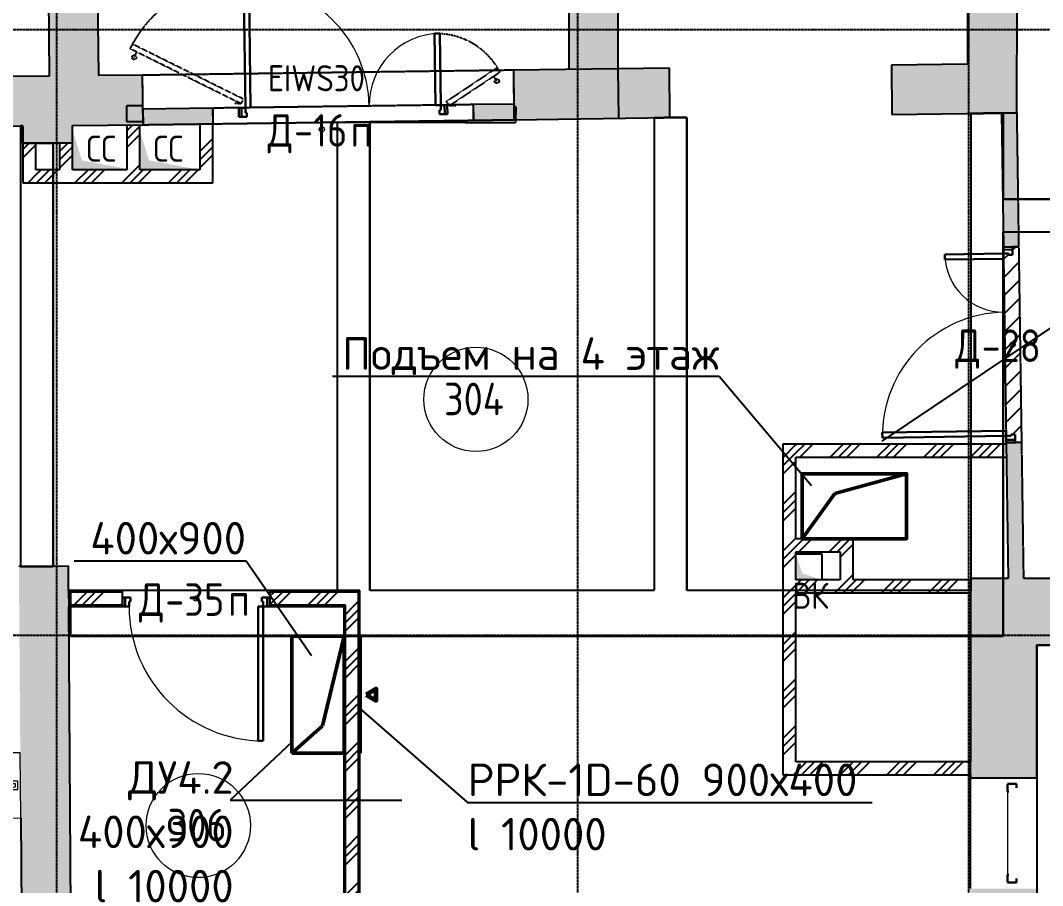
# Model space of a CAD drawing. Header units: millimetres. Extents: x -33838 to 476301, y -41806 to 120107.
# Drawn here: x 258108 to 265954, y 6836 to 13476 of the extents above; entities that cross this region are included whole.
import ezdxf
from ezdxf import colors
from ezdxf.entities.mleader import LeaderData, LeaderLine
from ezdxf.math import Vec2, Vec3

# ---------------------------------------------------------------- set-up
doc = ezdxf.new("R2010")
doc.units = ezdxf.units.MM
for name, pattern in [('ADSK_Линия сетки', [25, 20, -2.5, 0, -2.5]), ('ADSK_Сверху', [4.5, 3, -1.5]), ('ADSK_Снесено', [4.5, 3, -1.5]), ('ADSK_Штриховая_ш2 п1', [3, 2, -1])]:
    doc.linetypes.add(name, pattern=pattern)
for name, color, linetype, lineweight, true_color in [('_ Окна', 5, 'Continuous', 30, 0x0000ff), ('Линии', 7, 'Continuous', 9, 0x00a600), ('Стены внутренние', 5, 'Continuous', 18, 0x0000ff), ('Стены наружные', 1, 'ADSK_Снесено', 18, 0xff0000), ('Стены штриховка', 5, 'Continuous', 18, 0x0000ff)]:
    doc.layers.add(name, color=color, linetype=linetype, lineweight=lineweight, true_color=true_color)
for name, color, linetype, lineweight in [('Аннотация', 7, 'Continuous', 9), ('Вытяжка', 5, 'Continuous', 60), ('Двери', 251, 'Continuous', 18), ('ДУ', 5, 'Continuous', 50), ('Каркас', 7, 'Continuous', 18), ('Марки дверей', 7, 'Continuous', 20), ('Марки помещений', 7, 'Continuous', 20), ('Окна', 251, 'Continuous', 18), ('ПОДПОР', 1, 'Continuous', 50), ('Сантехника', 251, 'Continuous', 18), ('Узлы', 7, 'Continuous', 18)]:
    doc.layers.add(name, color=color, linetype=linetype, lineweight=lineweight)
doc.styles.add('GOST Common_1', font='GOST Common_0.ttf', dxfattribs={"width": 0.9, "height": 200})
doc.styles.add('GOST Common_2', font='GOST Common_0.ttf', dxfattribs={"width": 0.9, "height": 250})
doc.styles.add('ISOCPEUR', font='isocpeur.ttf', dxfattribs={"height": 250})
pattern_1 = [(45, (215977.25, 150), (-179.6051, 179.6051), []), (45, (216040.75, 150), (0, 359.2102), []), (45, (215913.75, 150), (0, 359.2102), [])]

# ---------------------------------------------------------------- blocks, each defined once
blk = doc.blocks.new('Витраж-тент со смещением вовне - 60мм 30 сдвиг-1466964-03 План 3-го этажа')
at = {"layer": '_ Окна', "color": 161, "linetype": 'ADSK_Сверху', "true_color": 0xaaaaff}
for p, q in [((-379, 25), (-379, -45)), ((-379, 25), (-349, 25)), ((-379, -45), (-379, 25)), ((379, 25), (349, 25)), ((379, -45), (379, 25)), ((379, -45), (379, 25)), ((-319, -45), (-379, -45)), ((-319, -35), (-319, -45)), ((319, -35), (319, -45)), ((319, -45), (379, -45))]:
    blk.add_line(p, q, dxfattribs=at)
at = {"layer": 'Окна', "color": 161, "linetype": 'ADSK_Сверху', "true_color": 0xaaaaff}
blk.add_line((-319, -45), (319, -45), dxfattribs=at)
blk = doc.blocks.new('AC_Дверь_Однопольная - Д-35п 1130х2200h-1983249-03 План 3-го этажа')
at = {"layer": 'Двери', "lineweight": 30}
for p, q in [((-515, 1092), (-475, 1092)), ((-515, 62), (-515, 1092)), ((-475, 1092), (-475, 62)), ((-565, 62), (-545, 62)), ((-565, -8), (-565, 62)), ((-545, 62), (-515, 62)), ((-545, -8), (-545, 62)), ((-545, 62), (-545, -8)), ((-475, 62), (-515, 62)), ((-515, 62), (-515, 22)), ((-515, 22), (-505, 22)), ((-505, 22), (-505, -8)), ((505, 22), (515, 22)), ((505, -8), (505, 22)), ((515, 62), (545, 62)), ((515, 22), (515, 62)), ((545, 62), (545, -8)), ((545, 62), (565, 62)), ((545, -8), (545, 62)), ((565, 62), (565, -8)), ((-545, -8), (-565, -8)), ((-505, -8), (-545, -8)), ((545, -8), (505, -8)), ((565, -8), (545, -8))]:
    blk.add_line(p, q, dxfattribs=at)
at = {"layer": 'Двери'}
blk.add_arc((-515, 62), 1030, 0, 90, dxfattribs=at)
blk = doc.blocks.new('AC_Дверь_Двупольная - Д-28п 1500х2200h-V211-03 План 3-го этажа')
at = {"layer": 'Двери', "lineweight": 30}
for p, q in [((-700, 1010), (-660, 1010)), ((-700, 60), (-700, 1010)), ((-660, 1010), (-660, 60)), ((700, 510), (660, 510)), ((660, 510), (660, 60)), ((700, 60), (700, 510)), ((-750, 60), (-730, 60)), ((-750, -10), (-750, 60)), ((-730, 60), (-700, 60)), ((-730, -10), (-730, 60)), ((-730, 60), (-730, -10)), ((-660, 60), (-700, 60)), ((-700, 60), (-700, 20)), ((-700, 20), (-690, 20)), ((-690, 20), (-690, -10)), ((660, 60), (700, 60)), ((700, 20), (690, 20)), ((690, 20), (690, -10)), ((730, 60), (700, 60)), ((700, 60), (700, 20)), ((730, -10), (730, 60)), ((750, 60), (730, 60)), ((730, 60), (730, -10)), ((750, -10), (750, 60)), ((-730, -10), (-750, -10)), ((-690, -10), (-730, -10)), ((690, -10), (730, -10)), ((730, -10), (750, -10))]:
    blk.add_line(p, q, dxfattribs=at)
at = {"layer": 'Двери'}
for centre, radius, start, end in [((-700, 60), 950, 360, 90), ((700, 60), 450, 90, 180)]:
    blk.add_arc(centre, radius, start, end, dxfattribs=at)
blk = doc.blocks.new('Parametric_Porcelain_bathroom_sink_20774 - 500х430мм-V219-03 План 3-го этажа')
at = {"layer": 'Сантехника'}
for p, q in [((345, 570), (-95, 570)), ((-95, 550), (345, 550)), ((-125, 540), (-125, 140)), ((-105, 253.2), (-105, 540)), ((355, 540), (355, 253.2)), ((375, 140), (375, 540)), ((140, 319.1), (110, 319.1)), ((110, 319.1), (110, 296.1)), ((140, 319.1), (110, 319.1)), ((140, 296.1), (140, 319.1)), ((110, 243.2), (-95, 243.2)), ((110, 236.5), (110, 296.1)), ((110, 201.5), (110, 236.5)), ((140, 236.5), (110, 236.5)), ((140, 296.1), (140, 236.5)), ((345, 243.2), (140, 243.2)), ((140, 236.5), (140, 201.5)), ((93.2, 221.2), (93.2, 161.6)), ((94.7, 160.1), (155, 160.1)), ((110, 223.1), (95.1, 223.1)), ((110, 181.5), (110, 201.5)), ((140, 181.5), (110, 181.5)), ((154.6, 223.1), (140, 223.1)), ((140, 201.5), (140, 181.5)), ((156.5, 161.6), (156.5, 221.2)), ((-125, 140), (-120, 140)), ((-120, 140), (-115, 140)), ((-115, 140), (365, 140)), ((365, 140), (370, 140)), ((370, 140), (375, 140))]:
    blk.add_line(p, q, dxfattribs=at)
at = {"layer": 'Сантехника', "flags": 128}
for points in [[(-95, 570), (-96.2, 570), (-97.4, 569.9), (-98.6, 569.8), (-99.8, 569.6), (-101, 569.4), (-102.1, 569.1), (-103.3, 568.8), (-104.4, 568.5), (-105.6, 568.1), (-106.7, 567.6), (-107.8, 567.1), (-108.9, 566.6), (-109.9, 566), (-110.9, 565.4), (-111.9, 564.8), (-112.9, 564.1), (-113.9, 563.3), (-114.8, 562.6), (-115.7, 561.7), (-116.5, 560.9), (-117.3, 560), (-118.1, 559.1), (-118.9, 558.2), (-119.6, 557.2), (-120.2, 556.2), (-120.9, 555.2), (-121.5, 554.1), (-122, 553.1), (-122.5, 552), (-123, 550.9), (-123.4, 549.7), (-123.7, 548.6), (-124.1, 547.4), (-124.3, 546.3), (-124.6, 545.1), (-124.7, 543.9), (-124.9, 542.7), (-125, 541.5), (-125, 540.3), (-125, 540)], [(-105, 540), (-105, 540.4), (-105, 540.8), (-104.9, 541.2), (-104.9, 541.6), (-104.8, 542), (-104.7, 542.4), (-104.6, 542.8), (-104.5, 543.1), (-104.4, 543.5), (-104.2, 543.9), (-104, 544.3), (-103.9, 544.6), (-103.7, 545), (-103.5, 545.3), (-103.3, 545.6), (-103, 546), (-102.8, 546.3), (-102.5, 546.6), (-102.2, 546.9), (-102, 547.2), (-101.7, 547.4), (-101.4, 547.7), (-101.1, 548), (-100.7, 548.2), (-100.4, 548.4), (-100.1, 548.6), (-99.7, 548.8), (-99.4, 549), (-99, 549.2), (-98.6, 549.3), (-98.2, 549.5), (-97.9, 549.6), (-97.5, 549.7), (-97.1, 549.8), (-96.7, 549.9), (-96.3, 549.9), (-95.9, 550), (-95.5, 550), (-95.1, 550), (-95, 550)], [(-95, 550), (-95.4, 550), (-95.8, 550), (-96.2, 549.9), (-96.6, 549.9)], [(375, 540), (375, 541.2), (374.9, 542.4), (374.8, 543.6), (374.6, 544.8), (374.4, 546), (374.1, 547.1), (373.8, 548.3), (373.5, 549.4), (373.1, 550.6), (372.6, 551.7), (372.1, 552.8), (371.6, 553.9), (371, 554.9), (370.4, 555.9), (369.8, 556.9), (369.1, 557.9), (368.3, 558.9), (367.6, 559.8), (366.7, 560.7), (365.9, 561.5), (365, 562.3), (364.1, 563.1), (363.2, 563.9), (362.2, 564.6), (361.2, 565.2), (360.2, 565.9), (359.1, 566.5), (358.1, 567), (357, 567.5), (355.9, 568), (354.7, 568.4), (353.6, 568.7), (352.4, 569.1), (351.3, 569.3), (350.1, 569.6), (348.9, 569.7), (347.7, 569.9), (346.5, 570), (345.3, 570), (345, 570)], [(346.3, 549.9), (345.9, 550), (345.5, 550), (345.1, 550), (345, 550)], [(345, 550), (345.4, 550), (345.8, 550), (346.2, 549.9), (346.6, 549.9), (347, 549.8), (347.4, 549.7), (347.8, 549.6), (348.1, 549.5), (348.5, 549.4), (348.9, 549.2), (349.3, 549), (349.6, 548.9), (350, 548.7), (350.3, 548.5), (350.6, 548.3), (351, 548), (351.3, 547.8), (351.6, 547.5), (351.9, 547.2), (352.2, 547), (352.4, 546.7), (352.7, 546.4), (353, 546.1), (353.2, 545.7), (353.4, 545.4), (353.6, 545.1), (353.8, 544.7), (354, 544.4), (354.2, 544), (354.3, 543.6), (354.5, 543.2), (354.6, 542.9), (354.7, 542.5), (354.8, 542.1), (354.9, 541.7), (354.9, 541.3), (355, 540.9), (355, 540.5), (355, 540.1), (355, 540)], [(-104.9, 541.3), (-105, 540.9), (-105, 540.5), (-105, 540.1), (-105, 540)], [(-101, 548), (-101.3, 547.8), (-101.6, 547.5), (-101.9, 547.2), (-102.2, 547), (-102.4, 546.7)], [(353, 546), (352.8, 546.3), (352.5, 546.6), (352.2, 546.9), (352, 547.2), (351.7, 547.4)], [(355, 540), (355, 540.4), (355, 540.8), (354.9, 541.2), (354.9, 541.6)], [(-105, 253.2), (-105, 252.8), (-105, 252.4), (-104.9, 252), (-104.9, 251.6)], [(-95, 243.2), (-95.4, 243.2), (-95.8, 243.2), (-96.2, 243.2), (-96.6, 243.3), (-97, 243.4), (-97.4, 243.5), (-97.8, 243.6), (-98.1, 243.7), (-98.5, 243.8), (-98.9, 244), (-99.3, 244.1), (-99.6, 244.3), (-100, 244.5), (-100.3, 244.7), (-100.6, 244.9), (-101, 245.2), (-101.3, 245.4), (-101.6, 245.7), (-101.9, 245.9), (-102.2, 246.2), (-102.4, 246.5), (-102.7, 246.8), (-103, 247.1), (-103.2, 247.4), (-103.4, 247.8), (-103.6, 248.1), (-103.8, 248.5), (-104, 248.8), (-104.2, 249.2), (-104.3, 249.5), (-104.5, 249.9), (-104.6, 250.3), (-104.7, 250.7), (-104.8, 251.1), (-104.9, 251.5), (-104.9, 251.9), (-105, 252.3), (-105, 252.7), (-105, 253.1), (-105, 253.2)], [(-103, 247.2), (-102.8, 246.9), (-102.5, 246.6), (-102.2, 246.3), (-102, 246), (-101.7, 245.7)], [(-96.3, 243.3), (-95.9, 243.2), (-95.5, 243.2), (-95.1, 243.2), (-95, 243.2)], [(355, 253.2), (355, 252.8), (355, 252.4), (354.9, 252), (354.9, 251.6), (354.8, 251.2), (354.7, 250.8), (354.6, 250.4), (354.5, 250), (354.4, 249.6), (354.2, 249.3), (354, 248.9), (353.9, 248.6), (353.7, 248.2), (353.5, 247.9), (353.3, 247.5), (353, 247.2), (352.8, 246.9), (352.5, 246.6), (352.2, 246.3), (352, 246), (351.7, 245.7), (351.4, 245.5), (351.1, 245.2), (350.7, 245), (350.4, 244.8), (350.1, 244.5), (349.7, 244.4), (349.4, 244.2), (349, 244), (348.6, 243.9), (348.2, 243.7), (347.9, 243.6), (347.5, 243.5), (347.1, 243.4), (346.7, 243.3), (346.3, 243.3), (345.9, 243.2), (345.5, 243.2), (345.1, 243.2), (345, 243.2)], [(345, 243.2), (345.4, 243.2), (345.8, 243.2), (346.2, 243.2), (346.6, 243.3)], [(351, 245.2), (351.3, 245.4), (351.6, 245.7), (351.9, 245.9), (352.2, 246.2), (352.4, 246.5)], [(354.9, 251.9), (355, 252.3), (355, 252.7), (355, 253.1), (355, 253.2)]]:
    blk.add_lwpolyline(points, dxfattribs=at)
at = {"layer": 'Сантехника'}
for centre, radius, start, end in [((95.1, 221.2), 1.87, 90, 180), ((94.7, 161.6), 1.49, 180, 270), ((95.1, 221.2), 1.87, 120, 150), ((95.1, 221.2), 1.87, 120, 150), ((95.1, 221.2), 1.87, 120, 150), ((154.6, 221.2), 1.87, 0, 90), ((155, 161.6), 1.49, 270, 360), ((154.6, 221.2), 1.87, 30, 60), ((154.6, 221.2), 1.87, 30, 60), ((154.6, 221.2), 1.87, 30, 60)]:
    blk.add_arc(centre, radius, start, end, dxfattribs=at)
blk = doc.blocks.new('AC_Дверь_Двупольная - Д-16п 1500х2200h 2-2315479-03 План 3-го этажа')
at = {"layer": 'Двери', "lineweight": 30}
for p, q in [((-750, 1010), (-710, 1010)), ((-750, 60), (-750, 1010)), ((-710, 1010), (-710, 60)), ((750, 610), (710, 610)), ((710, 610), (710, 60)), ((750, 60), (750, 610)), ((-800, 60), (-780, 60)), ((-800, -10), (-800, 60)), ((-780, 60), (-750, 60)), ((-780, -10), (-780, 60)), ((-780, 60), (-780, -10)), ((-710, 60), (-750, 60)), ((-750, 60), (-750, 20)), ((-750, 20), (-740, 20)), ((-740, 20), (-740, -10)), ((710, 60), (750, 60)), ((750, 20), (740, 20)), ((740, 20), (740, -10)), ((780, 60), (750, 60)), ((750, 60), (750, 20)), ((780, -10), (780, 60)), ((800, 60), (780, 60)), ((780, 60), (780, -10)), ((800, -10), (800, 60)), ((-780, -10), (-800, -10)), ((-740, -10), (-780, -10)), ((740, -10), (780, -10)), ((780, -10), (800, -10))]:
    blk.add_line(p, q, dxfattribs=at)
at = {"layer": 'Двери'}
for centre, radius, start, end in [((-750, 60), 950, 360, 90), ((750, 60), 550, 90, 180)]:
    blk.add_arc(centre, radius, start, end, dxfattribs=at)
blk = doc.blocks.new('ADSK_Марка_Помещение_ОдноЗначение - Номер-247393-03 План 3-го этажа')
at = {"layer": 'Марки помещений'}
blk.add_circle((0, 0), 4, dxfattribs=at)
blk = doc.blocks.new('ADSK_Марка_Дверь - Типоразмер_ADSK_Марка-58376-03 План 3-го этажа')
at = {"layer": 'Марки дверей', "lineweight": 9}
blk.add_circle((0, 0), 0.2, dxfattribs=at)
blk = doc.blocks.new('*U2698')
for p, q in [((0, 450), (0, -450)), ((0, 0), (0, 50))]:
    blk.add_line(p, q)
at = {"layer": 'Вытяжка'}
blk.add_lwpolyline([(45.4, 0), (121.8, -44.1), (121.8, 44.1)], close=True, dxfattribs=at)

msp = doc.modelspace()

# ---------------------------------------------------------------- hatches: boundary and pattern name
at = {"layer": 'Стены внутренние', "lineweight": 25, "true_color": 0x636466}
for points in [[(258329.22066, 13048.53488), (258709.20332, 13052.17776), (258630.93999, 20574.05859), (258250.91942, 20574.05859), (258328.23413, 13143.35052)], [(262317.10652, 13099.81577), (262697.10652, 13104.97462), (262697.10652, 20545.02004), (262518.11169, 20545.84648), (262518.11169, 20574.05859), (262317.10652, 20574.05859), (262317.10652, 15170.85341)], [(261897.13521, 12714.07927), (262702.26489, 12725.00963), (262697.10652, 13104.97462), (261891.97684, 13094.04425), (261897.07501, 12718.51337)], [(258474.21658, 12533.63165), (258507.32808, 12533.63165), (258507.32808, 12670.22493), (258127.32808, 12666.58188), (258127.32808, 12533.63165)]]:
    msp.add_hatch(color=251, dxfattribs=at).paths.add_polyline_path(points)
h = msp.add_hatch(color=251, dxfattribs=at)
h.paths.add_polyline_path([(265376.39762, 12761.31342), (265756.4101, 12766.47244), (265770.38605, 19018.94419), (265390.3851, 19018.94419), (265376.55504, 12831.7381)])
h.paths.add_polyline_path([(265772.68837, 20048.94162), (265773.76549, 20530.81471), (265393.76846, 20532.56921), (265393.76846, 20049.78861), (265770.38605, 20048.94677)])
h = msp.add_hatch(color=251, dxfattribs=at)
h.paths.add_polyline_path([(262702.26489, 12725.00963), (263094.39505, 12730.33316), (263089.8804, 13110.30688), (262697.10652, 13104.97462), (262702.19262, 12730.33316)])
h.paths.add_polyline_path([(264798.27236, 12753.46484), (265376.39762, 12761.31342), (265377.24712, 13141.35997), (264793.7577, 13133.43857), (264798.1791, 12761.31342)])
h = msp.add_hatch(color=251, dxfattribs=at)
h.paths.add_polyline_path([(255229.15905, 12638.79725), (255517.80821, 12641.56452), (255514.16533, 13021.54706), (255229.15905, 13018.81471), (255229.15905, 12683.93065)])
h.paths.add_polyline_path([(256547.76088, 12651.43863), (259050.17217, 12675.42915), (259045.77152, 13055.40442), (256544.118, 13031.42117), (256547.6157, 12666.58188)])
h = msp.add_hatch(color=251, dxfattribs=at)
h.paths.add_polyline_path([(259050.17217, 12675.43066), (259586.51478, 12682.71172), (259584.88588, 12802.70066), (259048.78247, 12795.42285), (259050.17217, 12675.51564)])
h.paths.add_polyline_path([(261586.33051, 12709.85997), (261897.13511, 12714.07927), (261895.50625, 12834.06821), (261584.70162, 12829.84892), (261584.82325, 12820.889)])
h = msp.add_hatch(color=251, dxfattribs=at)
h.paths.add_polyline_path([(265810.16842, 9192.30207), (265794.99529, 10238.51556), (265675.0079, 10236.7754), (265690.1558, 9192.30207)])
h.paths.add_polyline_path([(265653.25584, 11736.61767), (265773.24322, 11738.35784), (265758.33139, 12766.55413), (265638.34401, 12764.81397), (265653.24112, 11737.63277)])
h = msp.add_hatch(dxfattribs=at)
h.set_pattern_fill('FP_1', color=251, style=0, pattern_type=2)
h.set_pattern_definition(pattern_1)
h.paths.add_polyline_path([(259024.21658, 12330.56359), (259024.21658, 12675.18032), (258924.21658, 12674.22162), (258924.21658, 12330.56359), (259023.97134, 12330.56359)])
h = msp.add_hatch(dxfattribs=at)
h.set_pattern_fill('FP_1', color=251, style=0, pattern_type=2)
h.set_pattern_definition(pattern_1)
h.paths.add_polyline_path([(259485.73733, 12230.56359), (259585.73733, 12230.56359), (259584.88588, 12682.6896), (259485.73733, 12681.34362), (259485.73733, 12317.973)])
h = msp.add_hatch(dxfattribs=at)
h.set_pattern_fill('FP_1', color=251, style=0, pattern_type=2)
h.set_pattern_definition(pattern_1)
h.paths.add_polyline_path([(258127.32808, 12230.56359), (258227.32808, 12230.56359), (258227.32808, 12533.63165), (258127.32808, 12533.63165), (258127.32808, 12330.56359)])
h = msp.add_hatch(dxfattribs=at)
h.set_pattern_fill('FP_1', color=251, style=0, pattern_type=2)
h.set_pattern_definition(pattern_1)
h.paths.add_polyline_path([(258507.32808, 12330.56359), (258507.32808, 12533.63165), (258407.32808, 12533.63165), (258407.32808, 12330.56359), (258474.21658, 12330.56359)])
h = msp.add_hatch(dxfattribs=at)
h.set_pattern_fill('FP_1', color=251, style=0, pattern_type=2)
h.set_pattern_definition(pattern_1)
h.paths.add_polyline_path([(258899.0033, 12230.56359), (259485.73733, 12230.56359), (259485.73733, 12330.56359), (258227.32808, 12330.56359), (258227.32808, 12230.56359), (258474.21658, 12230.56359)])
at = {"layer": 'Стены внутренние', "linetype": 'ADSK_Снесено', "lineweight": 25, "true_color": 0x636466}
h = msp.add_hatch(dxfattribs=at)
h.set_pattern_fill('FP_4', color=251, style=0, pattern_type=2)
h.set_pattern_definition([(45, (215977.25, 150), (-70.71068, 70.71068), [])])
h.paths.add_polyline_path([(265745.00054, 10237.7905), (265794.99529, 10238.51556), (265773.24322, 11738.35784), (265723.24848, 11737.63277), (265723.53851, 11677.63067), (265694.11541, 11677.63908), (265693.9767, 11687.20299), (265653.98091, 11686.62293), (265674.71788, 10286.77645), (265714.27863, 10287.3502), (265714.27863, 10297.35125), (265744.13046, 10297.78419), (265744.71052, 10257.78839)])
at = {"layer": 'Стены внутренние', "lineweight": 25, "true_color": 0x636466}
h = msp.add_hatch(dxfattribs=at)
h.set_pattern_fill('FP_1', color=251, style=0, pattern_type=2)
h.set_pattern_definition(pattern_1)
h.paths.add_polyline_path([(263960.0993, 7786.78828), (264060.0993, 7786.78828), (264060.0993, 10224.7754), (263960.0993, 10224.7754), (263960.0993, 8446.10395)])
h = msp.add_hatch(dxfattribs=at)
h.set_pattern_fill('FP_1', color=251, style=0, pattern_type=2)
h.set_pattern_definition(pattern_1)
h.paths.add_polyline_path([(265533.52089, 10124.7754), (265676.63223, 10124.7754), (265675.18194, 10224.7754), (264060.0993, 10224.7754), (264060.0993, 10124.7754), (264937.91828, 10124.7754)])
h = msp.add_hatch(dxfattribs=at)
h.set_pattern_fill('FP_1', color=251, style=0, pattern_type=2)
h.set_pattern_definition(pattern_1)
h.paths.add_polyline_path([(264500.0993, 9397.40355), (264500.0993, 9497.40355), (264060.0993, 9497.40355), (264060.0993, 9397.40355), (264400.0993, 9397.40355)])
h = msp.add_hatch(dxfattribs=at)
h.set_pattern_fill('FP_1', color=251, style=0, pattern_type=2)
h.set_pattern_definition(pattern_1)
h.paths.add_polyline_path([(264400.0993, 9182.35753), (264500.0993, 9182.35753), (264500.0993, 9397.40355), (264400.0993, 9397.40355), (264400.0993, 9359.07067)])
h = msp.add_hatch(color=251, dxfattribs=at)
h.paths.add_polyline_path([(258344.73046, 2889.50427), (258524.186, 2889.50427), (258476.56978, 9286.60586), (258096.58031, 9283.77744), (258144.17547, 2889.50427), (258307.1428, 2889.50427)])
h.paths.add_polyline_path([(258110.91435, 7360.5389), (258110.90537, 7360.54065), (258202.53797, 7360.54055)])
h = msp.add_hatch(dxfattribs=at)
h.set_pattern_fill('FP_1', color=251, style=0, pattern_type=2)
h.set_pattern_definition(pattern_1)
h.paths.add_polyline_path([(264937.91828, 9082.35753), (265400.655, 9082.35753), (265400.655, 9182.35753), (264060.0993, 9182.35753), (264060.0993, 9082.35753), (264260.0993, 9082.35753)])
h = msp.add_hatch(dxfattribs=at)
h.set_pattern_fill('FP_1', color=251, style=0, pattern_type=2)
h.set_pattern_definition(pattern_1)
h.paths.add_polyline_path([(260022.5993, 8988.91709), (260702.5993, 8988.91709), (260702.5993, 9088.91709), (260022.5993, 9088.91709), (260022.5993, 9046.91709)])
h.paths.add_polyline_path([(258892.5993, 8988.91709), (258892.5993, 9088.91709), (258478.04126, 9088.91709), (258478.7856, 8988.91709), (258514.6658, 8988.91709)])
h = msp.add_hatch(dxfattribs=at)
h.set_pattern_fill('FP_1', color=251, style=0, pattern_type=2)
h.set_pattern_definition(pattern_1)
h.paths.add_polyline_path([(260602.5993, 5788.84524), (260702.5993, 5788.84524), (260702.5993, 8988.91709), (260602.5993, 8988.91709), (260602.5993, 5839.63737)])
h = msp.add_hatch(dxfattribs=at)
h.set_pattern_fill('FP_1', color=251, style=0, pattern_type=2)
h.set_pattern_definition(pattern_1)
h.paths.add_polyline_path([(264937.91828, 7686.78828), (265400.655, 7686.78828), (265400.655, 7786.78828), (263960.0993, 7786.78828), (263960.0993, 7686.78828), (264060.0993, 7686.78828)])
at = {"layer": 'Стены наружные', "linetype": 'Continuous', "lineweight": 25, "true_color": 0x636466}
h = msp.add_hatch(color=251, dxfattribs=at)
h.paths.add_polyline_path([(265692.42807, 300.23165), (265910.655, 300.23165), (265910.655, 1286.6675), (265400.655, 1286.6675), (265400.655, 300.23165), (265594.43313, 300.23165)])
h.paths.add_polyline_path([(265583.56265, 2136.6675), (265910.655, 2136.6675), (265910.655, 3118.67139), (265400.655, 3118.67139), (265400.655, 2136.6675)])
h.paths.add_polyline_path([(265910.655, 3968.67139), (265910.655, 4987.71626), (265400.655, 4987.71626), (265400.655, 3968.67139), (265594.43313, 3968.67139)])
h.paths.add_polyline_path([(265594.43313, 5837.71626), (265910.655, 5837.71626), (265910.655, 6813.28085), (265400.655, 6813.28085), (265400.655, 5837.71626), (265556.70248, 5837.71626)])
h.paths.add_polyline_path([(265910.655, 7663.28085), (265910.655, 9192.30207), (265400.655, 9192.30207), (265400.655, 7663.28085), (265624.07881, 7663.28085)])
msp.add_hatch(color=251, dxfattribs=at).paths.add_polyline_path([(271852.65846, 8682.30207), (272191.20351, 8682.30207), (272191.20351, 9192.30207), (265910.655, 9192.30207), (265910.655, 8682.30207), (267273.64646, 8682.30207)])
at = {"layer": 'Узлы', "lineweight": 25, "true_color": 0x636466}
for points in [[(258924.21658, 12331.44633), (258959.21658, 12331.44633), (258579.92725, 12402.157), (258509.21658, 12631.26895), (258509.21658, 12331.44633), (258579.92725, 12331.44633)], [(259474.21658, 12331.44633), (259094.92725, 12402.157), (259024.21658, 12631.26895), (259024.21658, 12331.44633), (259098.59784, 12331.44633)], [(264109.59677, 9182.35753), (264260.0993, 9182.35753), (264109.59677, 9231.85501), (264060.0993, 9382.35753), (264060.0993, 9182.35753)]]:
    msp.add_hatch(color=251, dxfattribs=at).paths.add_polyline_path(points)

# ---------------------------------------------------------------- linework, layer by layer
at = {"linetype": 'ADSK_Линия сетки', "lineweight": 25}
for p, q in [((262387.16465, -2825.79407), (262387.16465, 44684.78674)), ((265387.16465, -2825.79407), (265387.16465, 44684.78674)), ((258387.16465, -2825.79407), (258387.16465, 21818.8012)), ((204891.02955, 13406.78828), (273118.97256, 13406.78828)), ((204891.02955, 8756.78828), (273118.97256, 8756.78828))]:
    msp.add_line(p, q, dxfattribs=at)
at = {"color": 251, "lineweight": 25, "true_color": 0x636466}
msp.add_lwpolyline([(262010.4664, 21084.05859), (262010.4664, 43909.20652), (272009.87193, 43909.20652), (272191.20351, 8682.30207), (265910.655, 8682.30207), (265910.655, 300.23165), (258014.186, 300.23165), (258014.186, 2256.78828), (247213.22785, 2336.47811), (247313.64977, 2335.73719), (247313.64977, -2582.56685), (234949.89798, -2582.56685), (234949.89798, 2336.47811), (224250.2517, 2336.47811), (224250.2517, 422.0206), (216267.75299, 456.78828), (216267.75299, 8679.25245)], dxfattribs=at)
at = {"layer": 'ДУ'}
for p, q in [((260427.8767, 8061.86972), (260592.5993, 8751.21709)), ((260592.5993, 7851.21709), (260592.5993, 8751.21709)), ((260192.5993, 7851.21709), (260427.8767, 8061.86972))]:
    msp.add_line(p, q, dxfattribs=at)
msp.add_lwpolyline([(260192.5993, 7851.21709), (260192.5993, 8751.21709), (260592.5993, 8751.21709), (260592.5993, 7851.21709)], close=True, dxfattribs=at)
at = {"layer": 'Каркас', "color": 251, "linetype": 'ADSK_Сверху', "lineweight": 25, "true_color": 0x636466}
for p, q in [((263222.85786, 12732.07716), (262972.85786, 12728.68318)), ((262972.85786, 12728.68318), (263222.85786, 12732.07716)), ((262972.85786, 12728.68318), (262972.85786, 9101.21709)), ((262972.85786, 12728.68318), (262972.85786, 9101.21709)), ((263222.85786, 9101.21709), (263222.85786, 12732.07716)), ((263222.85786, 12732.07716), (263222.85786, 9101.21709)), ((265652.85786, 12765.06662), (265402.85786, 12761.67264)), ((265402.85786, 12761.67264), (265652.85786, 12765.06662)), ((265402.85786, 12761.67264), (265402.85786, 9101.21709)), ((265402.85786, 12761.67264), (265402.85786, 9101.21709)), ((265652.85786, 12103.64646), (265652.85786, 12765.06662)), ((265652.85786, 12765.06662), (265652.85786, 12103.64646)), ((258127.32808, 12666.58188), (258109.67192, 12666.41261)), ((258109.67192, 12666.41261), (258127.32808, 12666.58188)), ((258109.67192, 12666.41261), (258109.67192, 9283.87489)), ((258109.67192, 12666.41261), (258109.67192, 9283.87489)), ((258127.32808, 12533.63165), (258127.32808, 12666.58188)), ((258127.32808, 12666.58188), (258127.32808, 12533.63165)), ((260539.67192, 12695.65047), (260539.67192, 9101.21709)), ((260539.67192, 12695.65047), (260539.67192, 9101.21709)), ((260789.67192, 9101.21709), (260789.67192, 12699.04444)), ((260789.67192, 12699.04444), (260789.67192, 9101.21709)), ((258359.67192, 12533.63165), (258127.32808, 12533.63165)), ((258127.32808, 12533.63165), (258359.67192, 12533.63165)), ((258359.67192, 9285.73574), (258359.67192, 12533.63165)), ((258359.67192, 12533.63165), (258359.67192, 9285.73574)), ((271889.24439, 12103.64646), (265652.85786, 12103.64646)), ((265652.85786, 12103.64646), (271889.24439, 12103.64646)), ((265652.85786, 11853.64646), (271889.24439, 11853.64646)), ((265652.85786, 11853.64646), (271889.24439, 11853.64646)), ((265652.85786, 9101.21709), (265652.85786, 11853.64646)), ((265652.85786, 11853.64646), (265652.85786, 9101.21709)), ((258109.67192, 9283.87489), (258359.67192, 9285.73574)), ((258359.67192, 9285.73574), (258109.67192, 9283.87489)), ((258493.2549, 8751.21709), (258493.2549, 9101.21709)), ((258493.2549, 9101.21709), (258493.2549, 8751.21709)), ((260539.67192, 9101.21709), (258493.2549, 9101.21709)), ((260539.67192, 9101.21709), (258493.2549, 9101.21709)), ((262972.85786, 9101.21709), (260789.67192, 9101.21709)), ((262972.85786, 9101.21709), (260789.67192, 9101.21709)), ((265402.85786, 9101.21709), (263222.85786, 9101.21709)), ((265402.85786, 9101.21709), (263222.85786, 9101.21709)), ((265652.85786, 8751.21709), (265652.85786, 9101.21709)), ((265652.85786, 9101.21709), (265652.85786, 8751.21709)), ((258493.2549, 8751.21709), (265652.85786, 8751.21709)), ((265652.85786, 8751.21709), (258493.2549, 8751.21709))]:
    msp.add_line(p, q, dxfattribs=at)
at = {"layer": 'Линии', "color": 251, "linetype": 'ADSK_Штриховая_ш2 п1', "lineweight": 25, "true_color": 0x636466}
for p, q in [((258967.09732, 13294.85257), (258949.32763, 13259.0163)), ((259818.20865, 12872.82234), (258967.09732, 13294.85257)), ((259800.43895, 12836.98607), (258949.32763, 13259.0163)), ((258981.65767, 13192.75675), (259001.64858, 13233.07255)), ((261378.21516, 12854.95478), (261766.90431, 13113.44499)), ((261789.05458, 13080.13785), (261766.90431, 13113.44499)), ((261400.36543, 12821.64764), (261789.05458, 13080.13785)), ((261765.34521, 13010.32792), (261740.42616, 13047.79846)), ((259818.20865, 12872.82234), (259800.43895, 12836.98607)), ((259800.43895, 12836.98607), (259750.44125, 12837.4654)), ((261400.36543, 12821.64764), (261378.21516, 12854.95478)), ((261450.36313, 12821.16831), (261400.36543, 12821.64764))]:
    msp.add_line(p, q, dxfattribs=at)
at = {"layer": 'Линии', "color": 251, "lineweight": 25, "true_color": 0x636466}
for p, q in [((264060.0993, 9382.35753), (264260.0993, 9382.35753)), ((264060.0993, 9182.35753), (264060.0993, 9382.35753)), ((264260.0993, 9382.35753), (264260.0993, 9182.35753)), ((264260.0993, 9182.35753), (264060.0993, 9182.35753))]:
    msp.add_line(p, q, dxfattribs=at)
at = {"layer": 'Линии', "color": 251, "linetype": 'ADSK_Штриховая_ш2 п1', "lineweight": 25, "true_color": 0x636466}
for centre in [(258981.65767, 13192.75675), (261765.34521, 13010.32792)]:
    msp.add_circle(centre, 17, dxfattribs=at)
for centre, radius, start, end in [((259800.43895, 12836.98607), 950, 89.387676111, 153.625125165), ((261300.40173, 12822.62417), 552.35396, 27.788645951, 90)]:
    msp.add_arc(centre, radius, start, end, dxfattribs=at)
at = {"layer": 'ПОДПОР'}
for p, q in [((264910.0993, 9997.40355), (264358.75199, 9844.00111)), ((264358.75199, 9844.00111), (264110.0993, 9497.40355))]:
    msp.add_line(p, q, dxfattribs=at)
msp.add_lwpolyline([(264110.0993, 9497.40355), (264110.0993, 9997.40355), (264910.0993, 9997.40355), (264910.0993, 9497.40355)], close=True, dxfattribs=at)
at = {"layer": 'Стены внутренние', "color": 251, "lineweight": 25, "true_color": 0x636466}
for p, q in [((258250.91942, 20574.05859), (258329.22066, 13048.53488)), ((258709.20332, 13052.17776), (258630.93999, 20574.05859)), ((262317.10652, 20574.05859), (262317.10652, 13099.81577)), ((262697.10652, 13104.97462), (262697.10652, 20545.02004)), ((265390.387, 19019.79359), (265377.24712, 13141.35997)), ((265756.4101, 12766.47244), (265767.03931, 17521.70131)), ((263089.8804, 13110.30688), (261891.97684, 13094.04425)), ((262702.26489, 12725.00963), (262697.10652, 13104.97462)), ((263094.39505, 12730.33316), (263089.8804, 13110.30688)), ((265377.24712, 13141.35997), (264793.7577, 13133.43857)), ((264793.7577, 13133.43857), (264798.27236, 12753.46484)), ((258329.22066, 13048.53488), (256544.118, 13031.42117)), ((259045.77152, 13055.40442), (258709.20332, 13052.17776)), ((259050.17217, 12675.42915), (259045.77152, 13055.40442)), ((261891.97684, 13094.04425), (261895.50625, 12834.06821)), ((259584.88588, 12802.70066), (259048.16439, 12795.41446)), ((259048.16439, 12795.41446), (259049.79328, 12675.42552)), ((259586.51478, 12682.71172), (259584.88588, 12802.70066)), ((261895.50621, 12834.06821), (261584.70162, 12829.84892)), ((261584.70162, 12829.84892), (261586.33051, 12709.85997)), ((261897.13521, 12714.07927), (263094.39505, 12730.33316)), ((264798.27236, 12753.46484), (265756.4101, 12766.47244)), ((265758.33139, 12766.55413), (265638.34401, 12764.81397)), ((265638.34401, 12764.81397), (265653.25584, 11736.61767)), ((256547.76088, 12651.43863), (258127.32808, 12666.58188)), ((258127.32808, 12666.58188), (258127.32808, 12230.56359)), ((258507.32808, 12670.22493), (259050.17217, 12675.42915)), ((258507.32808, 12330.56359), (258507.32808, 12670.22493)), ((258924.21658, 12674.22162), (258924.21658, 12330.56359)), ((259024.21658, 12330.56359), (259024.21658, 12675.18032)), ((259049.79328, 12675.42552), (259586.51478, 12682.71172)), ((259485.73733, 12681.34362), (259485.73733, 12330.56359)), ((259585.73733, 12230.56359), (259585.73733, 12682.70116)), ((258507.32808, 12533.63165), (258127.32808, 12533.63165)), ((258227.32808, 12330.56359), (258227.32808, 12533.63165)), ((258407.32808, 12533.63165), (258407.32808, 12330.56359)), ((258407.32808, 12330.56359), (258227.32808, 12330.56359)), ((258924.21658, 12330.56359), (258507.32808, 12330.56359)), ((259485.73733, 12330.56359), (259024.21658, 12330.56359)), ((258127.32808, 12230.56359), (259585.73733, 12230.56359)), ((265723.24848, 11737.63277), (265773.24322, 11738.35784)), ((263960.0993, 10224.7754), (263960.0993, 7686.78828)), ((265675.18194, 10224.7754), (263960.0993, 10224.7754)), ((265675.0079, 10236.7754), (265690.1558, 9192.30207)), ((265794.99529, 10238.51556), (265745.00054, 10237.7905)), ((264060.0993, 9497.40355), (264060.0993, 10124.7754)), ((264060.0993, 10124.7754), (265676.63223, 10124.7754)), ((264500.0993, 9497.40355), (264060.0993, 9497.40355)), ((264500.0993, 9182.35753), (264500.0993, 9497.40355)), ((264060.0993, 9182.35753), (264060.0993, 9397.40355)), ((264060.0993, 9397.40355), (264400.0993, 9397.40355)), ((264400.0993, 9397.40355), (264400.0993, 9182.35753)), ((258476.56978, 9286.60586), (258096.58031, 9283.77744)), ((258477.95194, 9100.91709), (258476.56978, 9286.60586)), ((264400.0993, 9182.35753), (264060.0993, 9182.35753)), ((265400.655, 9182.35753), (264500.0993, 9182.35753)), ((258892.5993, 9100.91709), (258477.95194, 9100.91709)), ((258477.96683, 9098.91709), (258478.86003, 8978.91709)), ((258892.5993, 9046.91709), (258892.5993, 9100.91709)), ((260714.5993, 9100.91709), (260022.5993, 9100.91709)), ((260022.5993, 9100.91709), (260022.5993, 9046.91709)), ((260714.5993, 5788.84524), (260714.5993, 9100.91709)), ((264060.0993, 7786.78828), (264060.0993, 9082.35753)), ((264060.0993, 9082.35753), (265400.655, 9082.35753)), ((258478.87492, 8976.91709), (258892.5993, 8976.91709)), ((258524.186, 2889.50427), (258478.87492, 8976.91709)), ((260022.5993, 8976.91709), (260590.5993, 8976.91709)), ((260590.5993, 8976.91709), (260590.5993, 5888.84524)), ((265400.655, 7786.78828), (264060.0993, 7786.78828)), ((265400.655, 7686.78828), (265400.655, 7786.78828)), ((263960.0993, 7686.78828), (265400.655, 7686.78828)), ((258110.93169, 7355.71105), (258144.17547, 2889.50427))]:
    msp.add_line(p, q, dxfattribs=at)
at = {"layer": 'Стены внутренние', "color": 251, "linetype": 'ADSK_Сверху', "lineweight": 25, "true_color": 0x636466}
for p, q in [((261891.97684, 13094.04425), (259045.77152, 13055.40442)), ((259050.17217, 12675.42915), (259045.77152, 13055.40442)), ((261891.97684, 13094.04425), (261897.13521, 12714.07927)), ((259048.49144, 12820.55258), (258924.21658, 12820.88502)), ((258924.21658, 12700.88459), (258924.21658, 12820.88502)), ((261909.91766, 12812.89812), (261895.79314, 12812.93591)), ((261909.91766, 12812.89812), (261909.59666, 12692.89855)), ((259050.17217, 12675.42915), (261897.13521, 12714.07927)), ((258924.21658, 12700.88459), (259049.88125, 12700.54843)), ((260595.83486, 12696.41293), (261909.59666, 12692.89855))]:
    msp.add_line(p, q, dxfattribs=at)
at = {"layer": 'Стены внутренние', "color": 251, "linetype": 'ADSK_Снесено', "lineweight": 25, "true_color": 0x636466}
for p, q in [((259784.86746, 12805.41549), (259584.88588, 12802.70066)), ((259584.88588, 12802.70066), (259586.51478, 12682.71172)), ((261294.72833, 12825.91242), (259874.85916, 12806.63716)), ((261584.70162, 12829.84892), (261384.72004, 12827.13409)), ((261586.33051, 12709.85997), (261584.70162, 12829.84892)), ((259586.51478, 12682.71172), (261897.13511, 12714.07926)), ((265810.16842, 9192.30207), (265758.33139, 12766.55413)), ((265773.24322, 11738.35784), (265723.24848, 11737.63277)), ((265654.56096, 11646.62714), (265673.70278, 10326.76594)), ((265745.00054, 10237.7905), (265794.99529, 10238.51556))]:
    msp.add_line(p, q, dxfattribs=at)
at = {"layer": 'Стены наружные', "color": 251, "linetype": 'Continuous', "lineweight": 25, "true_color": 0x636466}
for p, q in [((265690.1558, 9192.30207), (265400.655, 9192.30207)), ((265400.655, 9192.30207), (265400.655, 7786.78828)), ((271681.20351, 9192.30207), (265810.16842, 9192.30207)), ((265910.655, 7663.28085), (265910.655, 8682.30207)), ((265910.655, 8682.30207), (272191.20351, 8682.30207)), ((265400.655, 7686.78828), (265400.655, 7663.28085)), ((265400.655, 7663.28085), (265910.655, 7663.28085)), ((265400.655, 6813.28085), (265400.655, 7663.28085)), ((265910.655, 7663.28085), (265910.655, 6813.28085))]:
    msp.add_line(p, q, dxfattribs=at)
at = {"layer": 'Стены штриховка', "color": 251, "lineweight": 25, "true_color": 0x636466}
for p, q in [((258477.95194, 9100.91709), (258477.96683, 9098.91709)), ((258892.5993, 9098.91709), (258477.96683, 9098.91709)), ((258892.5993, 9088.91709), (258478.04126, 9088.91709)), ((260714.5993, 9098.91709), (260022.5993, 9098.91709)), ((260702.5993, 9088.91709), (260022.5993, 9088.91709)), ((260702.5993, 5788.84524), (260702.5993, 9088.91709)), ((260712.5993, 5788.84524), (260712.5993, 9100.91709)), ((260712.5993, 9088.91709), (260714.5993, 9088.91709)), ((258892.5993, 8988.91709), (258478.7856, 8988.91709)), ((258892.5993, 8978.91709), (258478.86003, 8978.91709)), ((258478.86003, 8978.91709), (258478.87492, 8976.91709)), ((260602.5993, 8988.91709), (260022.5993, 8988.91709)), ((260592.5993, 8978.91709), (260022.5993, 8978.91709)), ((260592.5993, 5888.84524), (260592.5993, 8978.91709)), ((260602.5993, 5888.84524), (260602.5993, 8988.91709))]:
    msp.add_line(p, q, dxfattribs=at)

# ---------------------------------------------------------------- block references
at = {"layer": '_ Окна', "color": 251, "linetype": 'ADSK_Сверху', "lineweight": 25, "true_color": 0x636466, "rotation": 270.0000000000003}
msp.add_blockref('Витраж-тент со смещением вовне - 60мм 30 сдвиг-1466964-03 План 3-го этажа', (265729.41611, 7238.28085), dxfattribs=at)
at = {"layer": 'Двери', "color": 251, "lineweight": 25, "true_color": 0x636466}
for name, p, rotation in [('AC_Дверь_Двупольная - Д-16п 1500х2200h 2-2315479-03 План 3-го этажа', (260585.6082, 12756.28032), 0.7777641755675127), ('AC_Дверь_Двупольная - Д-28п 1500х2200h-V211-03 План 3-го этажа', (265724.12556, 10987.56662), 90.83089680507334), ('AC_Дверь_Однопольная - Д-35п 1130х2200h-1983249-03 План 3-го этажа', (259457.5993, 9038.91709), 180)]:
    msp.add_blockref(name, p, dxfattribs=dict(at, rotation=rotation))
at = {"layer": 'ДУ'}
msp.add_blockref('*U2698', (260716.5993, 8301.21709), dxfattribs=at)
at = {"layer": 'Марки дверей', "color": 251, "lineweight": 25, "true_color": 0x636466, "xscale": 99.99999999999993, "yscale": 99.99999999999993, "zscale": 99.99999999999993}
for p in [(260421.5762, 12639.87051), (265724.12556, 10987.56662), (259457.5993, 9038.91709)]:
    msp.add_blockref('ADSK_Марка_Дверь - Типоразмер_ADSK_Марка-58376-03 План 3-го этажа', p, dxfattribs=at)
at = {"layer": 'Марки помещений', "color": 251, "lineweight": 25, "true_color": 0x636466, "xscale": 99.99999999999993, "yscale": 99.99999999999993, "zscale": 99.99999999999993}
for p in [(261604.39415, 10567.67112), (259473.67866, 7297.00093)]:
    msp.add_blockref('ADSK_Марка_Помещение_ОдноЗначение - Номер-247393-03 План 3-го этажа', p, dxfattribs=at)
at = {"layer": 'Сантехника', "color": 251, "lineweight": 25, "true_color": 0x636466, "rotation": 90.42646779160702}
msp.add_blockref('Parametric_Porcelain_bathroom_sink_20774 - 500х430мм-V219-03 План 3-го этажа', (258249.99868, 7481.57927), dxfattribs=at)

# ---------------------------------------------------------------- texts
at = {"layer": 'Аннотация', "color": 251, "lineweight": 25, "true_color": 0x636466, "char_height": 200, "attachment_point": 1, "style": 'GOST Common_1'}
for s, insert, width in [('СС', (258614.54895, 12591.76442), 317.46825), ('СС', (259129.54895, 12591.76442), 317.46825), ('ВК', (264034.4143, 9160.37787), 360.759375)]:
    msp.add_mtext(s, dxfattribs=dict(at, insert=insert, width=width))
at = {"layer": 'Марки дверей', "color": 251, "lineweight": 25, "true_color": 0x636466, "attachment_point": 1}
for s, insert, char_height, width, style in [('EIWS30', (260008.29693, 13132.28451), 200, 959.6199375, 'GOST Common_1'), ('\\fGOST Common|b0|i0|c204|p34|;\\W.9;Д', (260005.59693, 12756.88361), 250, 245.316375, 'GOST Common_2'), ('-16', (260208.00318, 12756.88361), 250, 526.7086875, 'GOST Common_2'), ('\\fGOST Common|b0|i0|c204|p34|;\\W.9;п', (260642.5813, 12756.88361), 250, 194.8100625, 'GOST Common_2'), ('\\fGOST Common|b0|i0|c204|p34|;\\W.9;Д', (265284.29629, 11104.57971), 250, 245.316375, 'GOST Common_2'), ('-28', (265486.70254, 11104.57971), 250, 584.4301875, 'GOST Common_2'), ('\\fGOST Common|b0|i0|c204|p34|;\\W.9;Д', (259017.77002, 9155.93018), 250, 245.316375, 'GOST Common_2'), ('-35', (259220.17627, 9155.93018), 250, 584.4301875, 'GOST Common_2'), ('\\fGOST Common|b0|i0|c204|p34|;\\W.9;п', (259702.3794, 9155.93018), 250, 194.8100625, 'GOST Common_2')]:
    msp.add_mtext(s, dxfattribs=dict(at, insert=insert, char_height=char_height, width=width, style=style))
at = {"layer": 'Марки помещений', "color": 251, "lineweight": 25, "true_color": 0x636466, "char_height": 250, "attachment_point": 1, "style": 'GOST Common_2'}
for s, insert, width in [('304', (261359.58689, 10695.39619), 606.07575), ('306', (259237.42141, 7424.726), 584.4301875)]:
    msp.add_mtext(s, dxfattribs=dict(at, insert=insert, width=width))

# ---------------------------------------------------------------- leaders
ml = msp.add_multileader_mtext('Standard')
ml.set_content('РРК-1-60 700х500\\Pl 10000', color=256, style='ISOCPEUR')
ml.set_leader_properties()
ml.build(insert=Vec2(0, 0))
ml.multileader.update_dxf_attribs({"text_left_attachment_type": 6, "text_right_attachment_type": 6, "dogleg_length": 0.36, "arrow_head_size": 0.18})
ctx = ml.context
ctx.base_point, ctx.char_height, ctx.arrow_head_size, ctx.landing_gap_size, ctx.plane_origin = Vec3(266099.77398, 11170.94753), 250, 0.18, 0.09, Vec3(264721.97886, 10247.76195)
ctx.left_attachment, ctx.right_attachment = 6, 6
notes = []
notes.append((ctx, [(0, (1, 1, 0), (266099.41398, 11170.94753), (1, 0), 0.36, [(0, [(264721.97886, 10247.76195)], 0, [])])]))
ctx.mtext.insert, ctx.mtext.flow_direction = Vec3(266099.86398, 11470.94753), 5
at = {"ltscale": 10}
ml = msp.add_multileader_mtext('Standard', dxfattribs=at)
ml.set_content('Подъем на 4 этаж', color=256, style='ISOCPEUR')
ml.set_leader_properties()
ml.build(insert=Vec2(0, 0))
ml.multileader.update_dxf_attribs({"text_left_attachment_type": 6, "text_right_attachment_type": 6, "dogleg_length": 0.36, "arrow_head_size": 0.18})
ctx = ml.context
ctx.base_point, ctx.char_height, ctx.arrow_head_size, ctx.landing_gap_size, ctx.plane_origin = Vec3(260532.82331, 10743.99009), 250, 0.18, 0.09, Vec3(264181.62745, 9903.12845)
ctx.left_attachment, ctx.right_attachment, ctx.text_align_type = 6, 6, 2
notes.append((ctx, [(1, (1, 1, 0), (263470.86331, 10743.99009), (-1, 0), 0.36, [(0, [(264181.62745, 9903.12845)], 0, [])])]))
ctx.mtext.insert, ctx.mtext.alignment, ctx.mtext.flow_direction = Vec3(263470.41331, 11043.99009), 3, 5
ml = msp.add_multileader_mtext('Standard', dxfattribs=at)
ml.set_content('400х900', color=256, style='ISOCPEUR')
ml.set_leader_properties()
ml.build(insert=Vec2(0, 0))
ml.multileader.update_dxf_attribs({"text_left_attachment_type": 6, "text_right_attachment_type": 6, "dogleg_length": 0.36, "arrow_head_size": 0.18})
ctx = ml.context
ctx.base_point, ctx.char_height, ctx.arrow_head_size, ctx.landing_gap_size, ctx.plane_origin = Vec3(258640.35829, 9327.00016), 250, 0.18, 0.09, Vec3(260342.3396, 8598.94105)
ctx.left_attachment, ctx.right_attachment, ctx.text_align_type = 6, 6, 2
notes.append((ctx, [(1, (1, 1, 0), (259840.89829, 9327.00016), (-1, 0), 0.36, [(0, [(260342.3396, 8598.94105)], 0, [])])]))
ctx.mtext.insert, ctx.mtext.alignment, ctx.mtext.flow_direction = Vec3(259840.44829, 9627.00016), 3, 5
ml = msp.add_multileader_mtext('Standard', dxfattribs=at)
ml.set_content('РРК-1D-60 900х400\\Pl 10000', color=256, style='ISOCPEUR')
ml.set_leader_properties()
ml.build(insert=Vec2(0, 0))
ml.multileader.update_dxf_attribs({"text_left_attachment_type": 6, "text_right_attachment_type": 6, "dogleg_length": 0.36, "arrow_head_size": 0.18})
ctx = ml.context
ctx.base_point, ctx.char_height, ctx.arrow_head_size, ctx.landing_gap_size, ctx.plane_origin = Vec3(261540.75179, 7472.55592), 250, 0.18, 0.09, Vec3(264727.93124, 8192.46355)
ctx.left_attachment, ctx.right_attachment = 6, 6
notes.append((ctx, [(1, (1, 1, 0), (261540.39179, 7472.55592), (1, 0), 0.36, [(0, [(260716.5993, 8192.46355)], 0, [])])]))
ctx.mtext.insert, ctx.mtext.flow_direction = Vec3(261540.84179, 7772.55592), 5
ml = msp.add_multileader_mtext('Standard', dxfattribs=at)
ml.set_content('ДУ4.2\\P400х900\\Pl 10000', color=256, style='ISOCPEUR')
ml.set_leader_properties()
ml.build(insert=Vec2(0, 0))
ml.multileader.update_dxf_attribs({"text_left_attachment_type": 6, "text_right_attachment_type": 6, "dogleg_length": 0.36, "arrow_head_size": 0.18})
ctx = ml.context
ctx.base_point, ctx.char_height, ctx.arrow_head_size, ctx.landing_gap_size, ctx.plane_origin = Vec3(258544.98048, 7490.58314), 250, 0.18, 0.09, Vec3(259912.10974, 7851.21709)
ctx.left_attachment, ctx.right_attachment, ctx.text_align_type = 6, 6, 2
notes.append((ctx, [(0, (1, 1, 0), (259717.90684, 7490.58314), (-1, 0), 0.36, [(0, [(260192.5993, 7937.38233)], 0, [])])]))
ctx.mtext.insert, ctx.mtext.alignment, ctx.mtext.flow_direction = Vec3(259745.07048, 7790.58314), 3, 5
for ctx, leaders in notes:
    for number, flags, end, landing, length, lines in leaders:
        leader = LeaderData()
        leader.index, (leader.has_last_leader_line, leader.has_dogleg_vector, leader.attachment_direction) = number, flags
        leader.last_leader_point, leader.dogleg_vector, leader.dogleg_length = Vec3(end), Vec3(landing), length
        for number, points, colour, breaks in lines:
            line = LeaderLine()
            line.index, line.vertices, line.color, line.breaks = number, Vec3.list(points), colors.encode_raw_color(colour), breaks
            leader.lines.append(line)
        ctx.leaders.append(leader)

doc.saveas('drawing.dxf')
